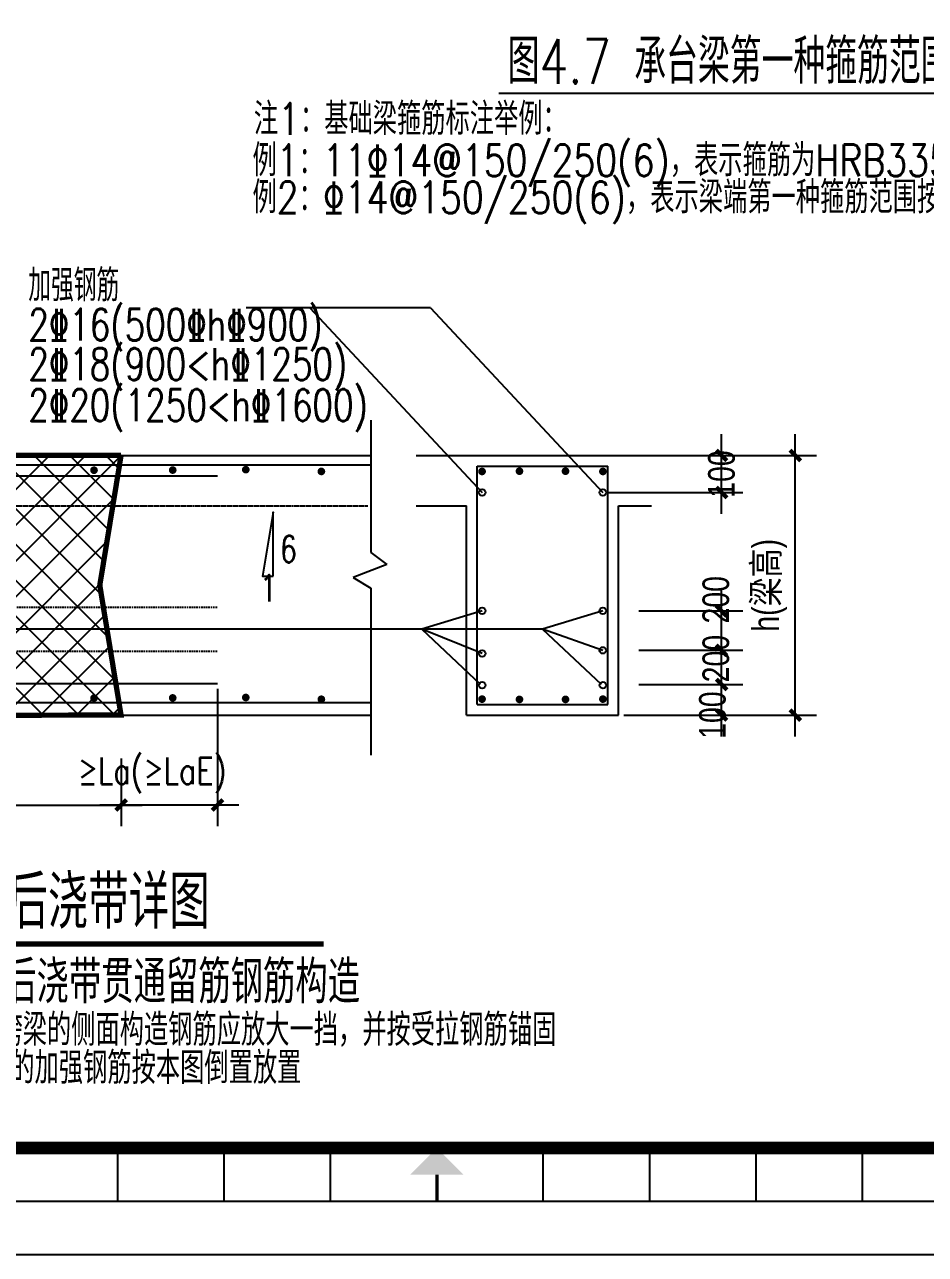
# Model space of a CAD drawing. Extents: x 1914156 to 2010983, y 1234267 to 1358917.
# Drawn here: x 1952330 to 1960798, y 1234267 to 1245826 of the extents above; entities that cross this region are included whole.
import ezdxf

# ---------------------------------------------------------------- set-up
doc = ezdxf.new("R2010")
doc.units = 0
doc.header["$LTSCALE"] = 30
doc.linetypes.add('DASHED', pattern=[0.75, 0.5, -0.25])
doc.linetypes.add('DASHED2', pattern=[0.375, 0.25, -0.125])
doc.layers.get('0').update_dxf_attribs({"linetype": 'CONTINUOUS'})
for name, color, linetype in [('G', 1, 'CONTINUOUS'), ('S-DIM&TEXT', 3, 'CONTINUOUS'), ('S-line', 7, 'CONTINUOUS'), ('S-LINE-DASH', 4, 'DASHED2'), ('S-LINE-THIN', 253, 'CONTINUOUS'), ('S-REBAR', 1, 'CONTINUOUS'), ('S-SECTION', 3, 'CONTINUOUS'), ('S-SOLID', 42, 'CONTINUOUS'), ('S-图名', 2, 'CONTINUOUS'), ('S-图形底线', 8, 'DASHED'), ('s-图框', 7, 'CONTINUOUS'), ('图框', 85, 'CONTINUOUS')]:
    doc.layers.add(name, color=color, linetype=linetype)
doc.styles.add('TJ03', font='tj03-romans1.shx', dxfattribs={"width": 0.8, "bigfont": 'tj-hztxt1.shx'})
doc.styles.add('TJ1', font='tj-romans1.shx', dxfattribs={"width": 0.75, "bigfont": 'tjhztxt.shx'})
doc.dimstyles.new('D100', dxfattribs={"dimscale": 0, "dimtxt": 250, "dimasz": 100, "dimexe": 200, "dimexo": 50, "dimgap": 50, "dimtad": 1, "dimdec": 0, "dimzin": 0, "dimdsep": 46, "dimtxsty": 'TJ03', "dimblk": 'ARCHTICK', "dimblk1": 'ARCHTICK', "dimblk2": 'ARCHTICK', "dimsah": 1, "dimcen": 0, "dimdle": 200, "dimclrd": 256, "dimclre": 256, "dimclrt": 256, "dimadec": 0, "dimazin": 0, "dimtfac": 1, "dimtdec": 0, "dimtix": 1, "dimtmove": 2, "dimatfit": 3, "dimldrblk": 'ARCHTICK', "dimfxl": 0, "dimtolj": 1, "dimtzin": 0, "dimarcsym": 0})
pattern_1 = [(45, (1892885.49, 1393245.25), (-168.3798, 168.3798), []), (135, (1892885.49, 1393245.25), (-168.3798, -168.3798), [])]

# ---------------------------------------------------------------- blocks, each defined once
blk = doc.blocks.new('TJAD_TK_A1')
at = {"layer": '图框'}
for p, q in [((890.88, 361.45), (890.88, 366.45)), ((900.88, 361.45), (900.88, 366.45)), ((910.88, 361.45), (910.88, 366.45)), ((930.88, 361.45), (930.88, 366.45)), ((940.88, 361.45), (940.88, 366.45)), ((950.88, 361.45), (950.88, 366.45)), ((960.88, 361.45), (960.88, 366.45)), ((870.88, 361.45), (970.88, 361.45)), ((500.38, 356.45), (1341.38, 356.45))]:
    blk.add_line(p, q, dxfattribs=at)
at = {"layer": '图框', "const_width": 1.2}
blk.add_lwpolyline([(1331.38, 940.45), (525.38, 940.45), (525.38, 366.45), (1331.38, 366.45)], close=True, dxfattribs=at)
at = {"layer": '图框', "const_width": 0.3}
blk.add_lwpolyline([(920.88, 363.95), (920.88, 361.45)], dxfattribs=at)
at = {"layer": '图框'}
blk.add_solid([(918.38, 363.95), (923.38, 363.95), (920.88, 366.45)], dxfattribs=at)
blk = doc.blocks.new('_ArchTick')
at = {"color": 0, "linetype": 'ByBlock', "const_width": 0.4}
blk.add_lwpolyline([(-0.5, -0.5), (0.5, 0.5)], dxfattribs=at)
blk = doc.blocks.new('*D179')
at = {"layer": 'S-DIM&TEXT', "lineweight": -2}
for p, q in [((1950347, 1238929), (1950347, 1238291)), ((1953237, 1238929), (1953237, 1238291)), ((1950147, 1238491), (1953437, 1238491))]:
    blk.add_line(p, q, dxfattribs=at)
at = {"layer": 'S-DIM&TEXT', "lineweight": -2, "xscale": 100, "yscale": 100, "zscale": 100, "rotation": 180}
blk.add_blockref('_ArchTick', (1950347, 1238491), dxfattribs=at)
at = {"layer": 'S-DIM&TEXT', "lineweight": -2, "xscale": 100, "yscale": 100, "zscale": 100}
blk.add_blockref('_ArchTick', (1953237, 1238491), dxfattribs=at)
blk = doc.blocks.new('*D180')
at = {"layer": 'S-DIM&TEXT', "lineweight": -2}
for p, q in [((1959575, 1239136), (1959575, 1241977)), ((1958747, 1241777), (1959775, 1241777)), ((1958747, 1239336), (1959775, 1239336))]:
    blk.add_line(p, q, dxfattribs=at)
at = {"layer": 'S-DIM&TEXT', "lineweight": -2, "xscale": 100, "yscale": 100, "zscale": 100}
for p, rotation in [((1959575, 1241777), 90), ((1959575, 1239336), 270)]:
    blk.add_blockref('_ArchTick', p, dxfattribs=dict(at, rotation=rotation))
at = {"layer": 'S-DIM&TEXT', "insert": (1959335, 1240556), "char_height": 250, "attachment_point": 5, "rotation": 90, "style": 'TJ03'}
blk.add_mtext('\\A1;h({\\fSystem|b0|i0|c134|p32;梁高)}', dxfattribs=at)
blk = doc.blocks.new('*D181')
at = {"layer": 'S-DIM&TEXT', "lineweight": -2}
for p, q in [((1958882, 1239136), (1958882, 1239824)), ((1958103, 1239624), (1959082, 1239624)), ((1957964, 1239336), (1959082, 1239336))]:
    blk.add_line(p, q, dxfattribs=at)
at = {"layer": 'S-DIM&TEXT', "lineweight": -2, "xscale": 100, "yscale": 100, "zscale": 100}
for p, rotation in [((1958882, 1239624), 90), ((1958882, 1239336), 270)]:
    blk.add_blockref('_ArchTick', p, dxfattribs=dict(at, rotation=rotation))
at = {"layer": 'S-DIM&TEXT', "color": 7, "insert": (1958797, 1239336), "char_height": 250, "attachment_point": 5, "rotation": 90, "style": 'TJ03'}
blk.add_mtext('\\A1;100', dxfattribs=at)
blk = doc.blocks.new('*D182')
at = {"layer": 'S-DIM&TEXT', "lineweight": -2}
for p, q in [((1958882, 1239424), (1958882, 1240145)), ((1958103, 1239945), (1959082, 1239945)), ((1958103, 1239624), (1959082, 1239624))]:
    blk.add_line(p, q, dxfattribs=at)
at = {"layer": 'S-DIM&TEXT', "lineweight": -2, "xscale": 100, "yscale": 100, "zscale": 100}
for p, rotation in [((1958882, 1239945), 90), ((1958882, 1239624), 270)]:
    blk.add_blockref('_ArchTick', p, dxfattribs=dict(at, rotation=rotation))
at = {"layer": 'S-DIM&TEXT', "color": 7, "insert": (1958829, 1239867), "char_height": 250, "attachment_point": 5, "rotation": 90, "style": 'TJ03'}
blk.add_mtext('\\A1;200', dxfattribs=at)
blk = doc.blocks.new('*D183')
at = {"layer": 'S-DIM&TEXT', "lineweight": -2}
for p, q in [((1958882, 1239745), (1958882, 1240515)), ((1958103, 1240315), (1959082, 1240315)), ((1958103, 1239945), (1959082, 1239945))]:
    blk.add_line(p, q, dxfattribs=at)
at = {"layer": 'S-DIM&TEXT', "lineweight": -2, "xscale": 100, "yscale": 100, "zscale": 100}
for p, rotation in [((1958882, 1240315), 90), ((1958882, 1239945), 270)]:
    blk.add_blockref('_ArchTick', p, dxfattribs=dict(at, rotation=rotation))
at = {"layer": 'S-DIM&TEXT', "color": 7, "insert": (1958829, 1240420), "char_height": 250, "attachment_point": 5, "rotation": 90, "style": 'TJ03'}
blk.add_mtext('\\A1;200', dxfattribs=at)
blk = doc.blocks.new('*D201')
at = {"layer": 'S-DIM&TEXT', "lineweight": -2}
for p, q in [((1958882, 1241228), (1958882, 1241977)), ((1957816, 1241777), (1959082, 1241777)), ((1957816, 1241428), (1959082, 1241428))]:
    blk.add_line(p, q, dxfattribs=at)
at = {"layer": 'S-DIM&TEXT', "lineweight": -2, "xscale": 100, "yscale": 100, "zscale": 100}
for p, rotation in [((1958882, 1241777), 90), ((1958882, 1241428), 270)]:
    blk.add_blockref('_ArchTick', p, dxfattribs=dict(at, rotation=rotation))
at = {"layer": 'S-DIM&TEXT', "color": 7, "insert": (1958882, 1241602), "char_height": 250, "attachment_point": 5, "rotation": 90, "style": 'TJ03'}
blk.add_mtext('\\A1;100', dxfattribs=at)
blk = doc.blocks.new('*D184')
at = {"layer": 'S-DIM&TEXT', "lineweight": -2}
for p, q in [((1954143, 1239583), (1954143, 1238291)), ((1953237, 1238829), (1953237, 1238291)), ((1954343, 1238491), (1953037, 1238491))]:
    blk.add_line(p, q, dxfattribs=at)
at = {"layer": 'S-DIM&TEXT', "lineweight": -2, "xscale": 100, "yscale": 100, "zscale": 100, "rotation": 180}
blk.add_blockref('_ArchTick', (1953237, 1238491), dxfattribs=at)
at = {"layer": 'S-DIM&TEXT', "lineweight": -2, "xscale": 100, "yscale": 100, "zscale": 100}
blk.add_blockref('_ArchTick', (1954143, 1238491), dxfattribs=at)

msp = doc.modelspace()

# ---------------------------------------------------------------- hatches: boundary and pattern name
at = {"layer": 'S-SOLID'}
h = msp.add_hatch(dxfattribs=at)
h.set_pattern_fill('ANSI37', color=256, scale=75, style=0)
h.set_pattern_definition(pattern_1)
h.paths.add_polyline_path([(1953237.1, 1241776.8), (1953037.1, 1240556.2), (1953237.1, 1239334.3), (1950346.8, 1239334.3), (1950546.6, 1240556.2), (1950346.6, 1241776.6)])
h.paths.add_polyline_path([(1953237.1, 1241776.8), (1953037.1, 1240556.2), (1953236.9, 1239335.8), (1950346.8, 1239334.3), (1950546.6, 1240556.2), (1950346.6, 1241776.6)], flags=17)
edge = h.paths.add_edge_path(flags=16)
edge.add_line((1950346.6, 1241776.8), (1950546.6, 1240556.2))
h = msp.add_hatch(dxfattribs=at)
h.set_pattern_fill('ANSI37', color=256, scale=75, style=0)
h.set_pattern_definition(pattern_1)
h.paths.add_polyline_path([(1953237.1, 1239334.3), (1953037.1, 1240556.2), (1953237.1, 1241776.6), (1950346.6, 1241776.8), (1950546.6, 1240556.2), (1950347, 1239335.8)])
at = {"layer": 'S-图形底线'}
h = msp.add_hatch(dxfattribs=at)
h.set_pattern_fill('ANSI37', color=256, scale=75, style=0)
h.set_pattern_definition(pattern_1)
h.paths.add_polyline_path([(1953237.1, 1241776.8), (1953037.1, 1240556.2), (1953237.1, 1239334.3), (1950346.8, 1239334.3), (1950546.6, 1240556.2), (1950346.6, 1241776.6)])
h.paths.add_polyline_path([(1953237.1, 1241776.8), (1953037.1, 1240556.2), (1953236.9, 1239335.8), (1950346.8, 1239334.3), (1950546.6, 1240556.2), (1950346.6, 1241776.6)], flags=17)
h = msp.add_hatch(dxfattribs=at)
h.set_pattern_fill('ANSI37', color=256, scale=75, style=0)
h.set_pattern_definition(pattern_1)
h.paths.add_polyline_path([(1953237.1, 1241776.8), (1953037.1, 1240556.2), (1953237.1, 1239334.3), (1950346.8, 1239334.3), (1950546.6, 1240556.2), (1950346.6, 1241776.6)])
h.paths.add_polyline_path([(1953237.1, 1241776.8), (1953037.1, 1240556.2), (1953236.9, 1239335.8), (1950346.8, 1239334.3), (1950546.6, 1240556.2), (1950346.6, 1241776.6)], flags=17)

# ---------------------------------------------------------------- linework, layer by layer
at = {"layer": 'G'}
msp.add_line((1956789.2, 1245183.1), (1962363.7, 1245183.1), dxfattribs=at)
at = {"layer": 'S-DIM&TEXT'}
for p, q in [((1956147.2, 1243165.5), (1954412.4, 1243165.5)), ((1955011.4, 1243165.5), (1956630.6, 1241428.1)), ((1956147.2, 1243165.5), (1957766.4, 1241428.1)), ((1956630.6, 1240315.5), (1956062.8, 1240145)), ((1957766.4, 1240315.5), (1957198.5, 1240145)), ((1957198.5, 1240145), (1947261.9, 1240145)), ((1956062.8, 1240145), (1956613.5, 1239627.7)), ((1956630.6, 1239915.9), (1956062.8, 1240145)), ((1957198.5, 1240145), (1957749.3, 1239627.7)), ((1957766.4, 1239944.8), (1957198.5, 1240145))]:
    msp.add_line(p, q, dxfattribs=at)
msp.add_lwpolyline([(1954667, 1240643), (1954667, 1241243), (1954567, 1240643)], close=True, dxfattribs=at)
for centre in [(1956630.6, 1241428.1), (1957766.4, 1241428.1), (1956630.6, 1240315.5), (1957766.4, 1240315.5), (1956630.6, 1239915.9), (1957766.4, 1239944.8), (1956631.1, 1239618.1), (1957766.9, 1239618.1)]:
    msp.add_circle(centre, 30.9, dxfattribs=at)
at = {"layer": 'S-line'}
msp.add_line((1953037.1, 1240556.2), (1953237.1, 1239334.3), dxfattribs=at)
msp.add_lwpolyline([(1953237.1, 1241776.8), (1953037.1, 1240556.2), (1953237.1, 1239334.3), (1950346.8, 1239334.3), (1950546.6, 1240556.2), (1950346.6, 1241776.6)], close=True, dxfattribs=at)
msp.add_lwpolyline([(1953237.1, 1241776.8), (1953037.1, 1240556.2)], dxfattribs=at)
at = {"layer": 'S-LINE-DASH'}
msp.add_line((1947595.8, 1241301.9), (1955556.3, 1241301.9), dxfattribs=at)
at = {"layer": 'S-LINE-THIN'}
for p, q in [((1955586.1, 1242109.4), (1955586.1, 1240863.2)), ((1955586.1, 1240863.2), (1955735.1, 1240753.2)), ((1955735.1, 1240753.2), (1955420.2, 1240629.6)), ((1955420.2, 1240629.6), (1955586.1, 1240528.9)), ((1955586.1, 1240528.9), (1955586.1, 1238958.6))]:
    msp.add_line(p, q, dxfattribs=at)
at = {"layer": 'S-REBAR'}
for p, q in [((1947586.5, 1241687.8), (1955586.1, 1241687.8)), ((1956583.2, 1239435.8), (1956583.2, 1241676.6)), ((1956583.2, 1241676.6), (1957813.8, 1241676.6)), ((1957813.8, 1239435.8), (1957813.8, 1241676.6)), ((1949445.1, 1241586.2), (1954142.8, 1241586.2)), ((1949441.1, 1239633.2), (1954142.8, 1239633.2)), ((1947564.3, 1239455.8), (1955586.1, 1239455.8)), ((1956583.2, 1239435.8), (1957813.8, 1239435.8))]:
    msp.add_line(p, q, dxfattribs=at)
at = {"layer": 'S-REBAR', "linetype": 'DASHED'}
for p, q in [((1949466.9, 1240349.1), (1954142.8, 1240349.1)), ((1949466.9, 1239935.5), (1954142.8, 1239935.5))]:
    msp.add_line(p, q, dxfattribs=at)
at = {"layer": 'S-REBAR', "const_width": 36}
for points in [[(1952964.9, 1241637.7, 1), (1953000.9, 1241637.7, 1)], [(1953704.6, 1241639.1, 1), (1953740.6, 1241639.1, 1)], [(1954391.5, 1241643, 1), (1954427.5, 1241643, 1)], [(1955101.9, 1241626.4, 1), (1955137.9, 1241626.4, 1)], [(1956612.6, 1241626.1, 1), (1956648.6, 1241626.1, 1)], [(1956964.1, 1241628.8, 1), (1957000.1, 1241628.8, 1)], [(1957432.9, 1241628.8, -1), (1957396.9, 1241628.8, -1)], [(1957784.4, 1241626.1, -1), (1957748.4, 1241626.1, -1)], [(1952964.9, 1239496.1, 1), (1953000.9, 1239496.1, 1)], [(1953704.6, 1239497.5, 1), (1953740.6, 1239497.5, 1)], [(1954391.5, 1239501.4, 1), (1954427.5, 1239501.4, 1)], [(1955101.9, 1239484.8, 1), (1955137.9, 1239484.8, 1)], [(1956612.6, 1239486.3, -1), (1956648.6, 1239486.3, -1)], [(1956964.1, 1239483.6, -1), (1957000.1, 1239483.6, -1)], [(1957432.9, 1239483.6, 1), (1957396.9, 1239483.6, 1)], [(1957784.4, 1239486.3, 1), (1957748.4, 1239486.3, 1)]]:
    msp.add_lwpolyline(points, format="xyb", close=True, dxfattribs=at)
at = {"layer": 'S-REBAR', "const_width": 50}
msp.add_lwpolyline([(1950864, 1237183.8), (1955143.1, 1237183.8)], dxfattribs=at)
at = {"layer": 'S-SECTION'}
for p, q in [((1947542.1, 1241776.6), (1955586.1, 1241776.6)), ((1956009.9, 1241776.6), (1958221.8, 1241776.6)), ((1956009.9, 1241301.9), (1956483.2, 1241301.9)), ((1956483.2, 1239335.8), (1956483.2, 1241301.9)), ((1957913.8, 1239335.8), (1957913.8, 1241301.9)), ((1957913.8, 1241301.9), (1958221.8, 1241301.9)), ((1947564.3, 1239335.8), (1955586.1, 1239335.8)), ((1956483.2, 1239335.8), (1957913.8, 1239335.8))]:
    msp.add_line(p, q, dxfattribs=at)
at = {"layer": 'S-SECTION', "color": 0, "const_width": 50}
msp.add_lwpolyline([(1953237.1, 1241776.8), (1950346.6, 1241776.6), (1950546.6, 1240556.2), (1950346.8, 1239334.3), (1953236.9, 1239335.8), (1953037.1, 1240556.2), (1953237.1, 1241776.6)], dxfattribs=at)
at = {"layer": 'S-SOLID'}
msp.add_lwpolyline([(1953237.1, 1239334.3), (1953037.1, 1240556.2), (1953237.1, 1241776.6), (1950346.6, 1241776.8), (1950546.6, 1240556.2), (1950347, 1239335.8)], close=True, dxfattribs=at)

# ---------------------------------------------------------------- block references
at = {"layer": 's-图框', "xscale": 100, "yscale": 100, "zscale": 100}
msp.add_blockref('TJAD_TK_A1', (1864118.4, 1198622.1), dxfattribs=at)

# ---------------------------------------------------------------- texts
at = {"color": 2, "style": 'TJ1', "width": 0.75}
msp.add_text('图4.7 承台梁第一种箍筋范围示意图', height=420, dxfattribs=at).set_placement((1956871.1, 1245270.3))
at = {"style": 'TJ1', "width": 0.8}
for s, p in [('注1：基础梁箍筋标注举例：', (1954485.3, 1244790.1)), ('例1：11%%13114@150/250(6)，表示箍筋为HRB335级钢筋，直径%%C14，从梁端到跨内，间距150设置11道，其余间距为250，均为六肢箍；', (1954472.7, 1244400.9)), ('例2：%%13114@150/250(6)，表示梁端第一种箍筋范围按本图取值，其他标注说明同例1。', (1954472.7, 1244052.8))]:
    msp.add_text(s, height=300, dxfattribs=at).set_placement(p)
at = {"layer": 'S-DIM&TEXT', "style": 'TJ1'}
for s, height, width, p in [('加强钢筋', 300, 0.75, (1952365, 1243225)), ('2%%15316(500%%132h%%132900)', 300, 0.75, (1952365, 1242856.1)), ('2%%15318(900<h%%1321250)', 300, 0.75, (1952365, 1242485.6)), ('2%%15320(1250<h%%1321600)', 300, 0.75, (1952365, 1242099.8)), ('6', 250, 0.75, (1954730.9, 1240770.5)), ('1', 250, 0.75, (1954541.1, 1240403.8)), ('%%158La(%%158LaE)', 250, 0.8, (1952829.5, 1238686.7)), ('注1:含有后浇带该跨梁的侧面构造钢筋应放大一挡，并按受拉钢筋锚固', 300, 0.8, (1950180, 1236227.6)), ('注2:基础主梁JL梁的加强钢筋按本图倒置放置', 300, 0.8, (1950180, 1235869.9))]:
    msp.add_text(s, height=height, dxfattribs=dict(at, width=width)).set_placement(p)
at = {"layer": 'S-图名', "color": 2, "style": 'TJ03', "width": 0.8}
msp.add_text('梁施工后浇带详图', height=500, dxfattribs=at).set_placement((1951029.7, 1237328.3))
at = {"layer": 'S-图名', "style": 'TJ1', "width": 0.8}
msp.add_text('(d)梁施工后浇带贯通留筋钢筋构造', height=400, dxfattribs=at).set_placement((1950582.8, 1236627.9))

# ---------------------------------------------------------------- dimensions: what is measured, and where the dimension line sits
at = {"layer": 'S-DIM&TEXT'}
for base, p1, p2, text, picture, middle in [((1958881.8, 1241776.6), (1957766.4, 1241428.1), (1957766.4, 1241776.6), '100', '*D201', (1958881.8, 1241602.3)), ((1958881.8, 1240315.5), (1958053.5, 1239944.8), (1958053.5, 1240315.5), '200', '*D183', (1958829.4, 1240420)), ((1958881.8, 1239944.8), (1958053.5, 1239624.1), (1958053.5, 1239944.8), '200', '*D182', (1958829.4, 1239866.9)), ((1958881.8, 1239624.1), (1957913.8, 1239335.8), (1958053.5, 1239624.1), '100', '*D181', (1958796.7, 1239335.8))]:
    dim = msp.add_linear_dim(base=base, p1=p1, p2=p2, angle=90, text=text, dimstyle='D100', override={"dimscale": 1, "dimclrt": 7}, dxfattribs=at)
    dim.commit()
    dim.dimension.update_dxf_attribs({"geometry": picture, "text_midpoint": middle, "dimtype": 160})
for base, p1, p2, angle, text, override, picture, middle in [((1959575.1, 1241776.6), (1958696.7, 1239335.8), (1958696.7, 1241776.6), 90, 'h({\\fSystem|b0|i0|c134|p32;梁高)}', {"dimscale": 1, "dimlfac": 0.3}, '*D180', (1959334.7, 1240556.2)), ((1953236.8, 1238491.2), (1954142.8, 1239633.2), (1953236.8, 1238878.6), 180, ' ', {"dimscale": 1}, '*D184', (1953689.8, 1238491.2))]:
    dim = msp.add_linear_dim(base=base, p1=p1, p2=p2, angle=angle, text=text, dimstyle='D100', override=override, dxfattribs=at)
    dim.commit()
    dim.dimension.update_dxf_attribs({"geometry": picture, "text_midpoint": middle})
dim = msp.add_linear_dim(base=(1953236.8, 1238491.2), p1=(1950347.1, 1238978.6), p2=(1953236.8, 1238978.6), text=' ', dimstyle='D100', override={"dimscale": 1, "dimlfac": 0.3}, dxfattribs=at)
dim.commit()
dim.dimension.update_dxf_attribs({"geometry": '*D179', "text_midpoint": (1951791.9, 1238491.2)})

doc.saveas('drawing.dxf')
